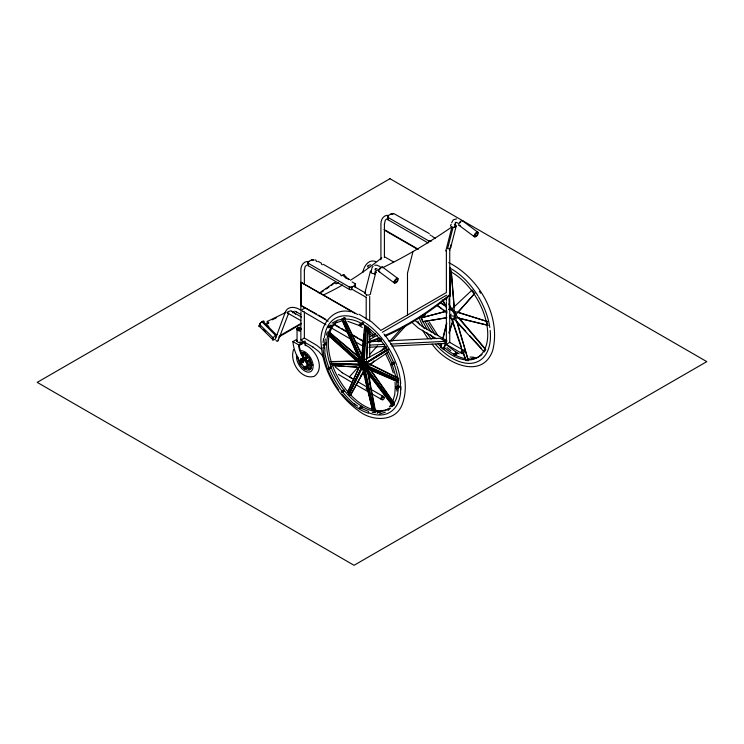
<?xml version="1.0" encoding="UTF-8"?>
<svg xmlns="http://www.w3.org/2000/svg" width="744" height="744" viewBox="0 0 744 744"><rect width="100%" height="100%" fill="white"/><g stroke="black" fill="none" stroke-linecap="round" stroke-linejoin="round"><path stroke-width="1.12" d="M407.489 314.991L407.489 273.122L412.994 251.574A419.449 174.18 -48.8 0 0 451.961 226.911L450.771 226.25L450.492 225.311L451.236 224.456M310.676 260.353L308.062 261.925L308.062 263.153L349.457 287.1L351.512 287.258L355.307 285.119L355.307 283.78L352.089 281.92M395.315 386.499L394.729 394.738L392.609 401.76M396.868 391.102L396.971 386.722M400.598 391.325L400.393 381.886M366.336 362.802L367.806 327.211M366.82 359.157L368.15 327.016M307.923 262.958L308.927 261.367M367.806 367.573L367.889 365.834M387.568 216.978L388.573 215.388M363.983 355.632L364.421 348.787M364.569 346.499L365.89 325.965L362.793 363.332L364.104 362.914L366.457 326.337L362.793 363.332L363.537 362.477M366.327 295.768L366.504 294.838M361.398 359.901L364.69 325.249M362.216 354.702L362.654 350.136M362.979 346.713L363.407 342.147M363.732 338.725L364.169 334.158M364.495 330.727L364.923 326.16M304.361 270.463L305.189 266.51L306.584 265.217M323.119 342.566L323.621 338.455M324.775 342.91L325.258 338.92M384.416 224.242L385.243 220.289L386.638 219.006M361.779 365.453L362.337 365.788L361.714 365.016L361.826 365.648M355.316 284.106L355.316 285.11M285.175 312.499L275.457 338.771M276.033 340.51L277.112 341.347A1.293 0.995 -87.9 0 0 278.061 340.798L278.33 339.18M303.375 357.808L304.38 352.517L305.105 352.935L306.5 361.965M304.017 366.69L304.37 368.95L305.096 369.368L305.7 366.197M306.63 366.597L306.23 368.717L305.096 369.368M449.739 250.458L450.855 244.869M454.407 226.976L455.802 222.27L455.235 222.735L456.453 222.41L458.006 223.2M370.903 272.471L372.037 267.682L373.014 266.296M445.619 344.035L443.554 349.634L440.662 347.011L441.48 343.728M442.568 339.338L446.642 322.905M441.555 344.602L440.662 347.011M443.48 336.855L446.772 323.575M370.335 271.588L371.814 273.188A2.492 1.442 0 0 0 374.818 273.42A2.492 1.442 0 0 0 375.98 271.802L370.493 293.257A2.492 1.442 0 0 1 369.331 294.875A2.492 1.442 0 0 1 366.318 294.652L364.848 293.052L370.335 271.588L371.089 270.732M374.511 274.369L375.339 271.151A419.449 174.18 -48.8 0 0 379.44 269.226M451.961 226.911L445.805 250.998L446.372 250.672L446.372 292.541L380.575 330.531M450.641 247.733L456.137 226.269M300.985 311.801L300.985 313.363M366.318 387.884L366.318 389.438M446.251 342.11L446.372 341.663A1.293 1.06 60 0 1 446.921 341.152M390.86 214.067L387.698 215.946L387.466 216.774L387.736 215.918M443.554 349.634L445.628 343.161M449.078 332.363L453.561 318.339M449.078 333.247L452.873 321.38M388.414 340.808L439.974 338.26L445.368 341.375L444.68 343.514L391.856 346.118M375.023 269.839L375.748 268.482L375.181 268.956L377.069 268.882M451.636 222.828L453.319 219.796L456.574 218.885M293.555 349.596C289.304 361.482 300.585 380.1 314.182 376.371C325.323 368.354 316.451 350.489 306.277 345.542M326.132 335.237L327.379 331.898M275.587 338.836L273.634 339.962A2.102 0.725 -45.1 0 1 272.657 339.497L259.005 325.909L259.6 324.356A2.465 0.856 -45.1 0 1 261.944 321.799L262.837 321.278A2.427 0.837 -45.1 0 1 263.962 321.817M267.356 321.399L267.003 322.319L268.37 323.677L268.724 322.757L267.356 321.399L286.124 312.322M272.657 339.497L273.253 337.943A2.465 0.856 -45.1 0 1 275.587 335.386L276.48 334.874A2.427 0.837 -45.1 0 1 277.261 334.586M278.247 340.343L288.514 313.559M292.913 312.88L293.266 311.959A4.334 3.209 21 0 0 291.602 311.159M338.613 282.404L336.121 283.845L334.763 282.478L331.647 285.287M362.821 272.555C363.723 266.473 368.615 258.596 375.804 261.609M275.55 337.609L275.726 337.153A1.293 0.995 -87.9 0 1 276.322 336.632M450.622 315.335L451.134 314.061M347.411 392.599L360.384 364.253M347.755 392.404L358.803 368.252M367.127 368.345L367.871 366.736L367.638 364.411M364.374 370.047L350.154 395.603L348.601 393.902L362.105 366.132L363.137 365.537L362.105 366.132L349.122 394.469L362.375 367.927M348.601 393.902L361.863 367.331M285.305 312.173C287.77 305.421 296.642 306.658 301.078 310.62M350.498 395.399L363.481 372.074M485.488 349.624L455.616 314.545L455.709 316.814L454.835 318.274L453.542 318.497L484.177 351.986L485.832 349.429M331.052 324.998L328.467 326.486L328.058 327.081L328.653 327.825M329.508 327.323L331.657 325.742L329.927 326.737M341.515 392.72L344.444 390.73L343.728 389.837L341.143 391.335M377.822 340.957L380.751 338.976L381.477 339.868L379.403 341.357M343.728 389.837L344.1 391.223L342.38 392.218M362.133 364.951L362.756 364.895L362.756 365.723M378.538 341.849L381.477 339.868M344.1 391.223L344.444 390.73M380.751 338.976L381.133 340.361M390.619 405.954L391.028 405.368M393.799 405.201L394.218 404.615L393.623 403.871L393.204 404.466L393.799 405.201L391.214 406.698L394.218 404.615M387.698 215.946L388.043 217.425L429.093 241.121L431.157 241.279M391.009 404.727L389.289 407.005M370.707 264.734L367.713 265.664M364.932 364.058L363.704 364.328L386.927 349.596M364.848 293.052L365.592 292.197M300.79 361.863L299.441 363.398L299.953 364.29L301.962 363.89M306.658 362.337L310.034 358.487L309.523 357.604L303.487 358.785M307.793 361.677L310.49 358.608M474.895 293.248L454.937 315.605L468.339 360.645L457.048 321.566M458.304 311.996L474.142 294.094M390.526 408.103L387.95 410.539M357.948 367.443L349.382 376.91L353.874 379.505M369.638 354.525L377.431 345.913M380.482 351.605L385.159 346.434M389.837 341.273L403.081 326.635M360.877 375.385L363.965 371.972M370.149 365.137L374.018 360.859M384.843 348.899L386.387 347.188M391.8 341.208L406.494 324.97M362.505 364.718L361.389 364.923L362.309 363.983M448.781 309.578A5.227 3.022 60 0 1 453.282 312.136A5.227 3.022 60 0 1 454.482 317.837L453.329 318.934L451.571 318.776L449.674 317.409M454.221 318.423L455.375 317.325M449.934 295.526L436.477 306.063A278.079 160.546 -60 0 1 385.178 336.269M319.148 293.155L334.763 282.478M321.548 292.197L323.389 290.941M326.142 289.053L328.894 287.175M362.635 362.561L361.844 363.1L343.496 321.138L359.268 355.241M367.424 366.076L388.666 351.773M332.047 323.119L337.618 320.227L340.789 319.548M364.737 363.732L363.704 364.328L387.903 349.02M365.918 363.453L388.312 349.699L363.704 364.328M328.206 321.231L301.088 305.57L301.088 282.339L357.752 314.582M341.97 275.596L342.863 275.075A2.465 0.856 -45.1 0 1 344.007 275.624L347.225 278.823M266.231 324.189L268.724 322.757M301.088 305.57L316.572 314.024M301.943 309.709L304.361 308.314M296.531 312.024L300.985 314.461M350.489 287.379L348.908 286.793M430.125 241.4L428.553 240.814M287.333 312.936L300.985 320.683M279.791 335.693L301.301 323.268M278.516 337.144L300.948 324.189M351.326 288.858L366.318 297.377M292.941 341.57L298.521 344.798L298.828 347.113A20.748 11.978 60 0 0 303.757 358.971L306.044 362.123A3.906 2.251 60 0 1 306.565 366.708A3.906 2.251 60 0 1 302.901 365.527A28.56 16.489 60 0 1 292.941 341.57L296.205 339.692L296.344 340.724M300.864 320.748L300.864 340.045L301.543 339.655M301.943 339.431L304.361 338.027L316.925 345.421L321.138 348.899M341.477 319.306L342.194 319.25L342.538 320.134L341.822 320.199L341.477 319.306L344.779 317.753L345.123 318.637L343.403 319.641M342.194 319.25L344.779 317.753M298.521 344.798L305.059 341.022M324.012 343.979L325.733 342.984L326.43 343.384L326.43 344.342L323.835 345.83M451.19 270.584L454.463 313.075M323.835 344.872L326.43 343.384M359.817 324.207L362.402 322.719L363.239 323.194L363.239 323.993L360.645 325.491L359.817 324.207L360.645 324.691L363.239 323.194M299.953 364.29L301.088 363.63M306.044 362.123L306.612 361.798L304.324 358.636A20.748 11.978 60 0 1 299.395 346.778L299.228 345.504L304.622 342.389L304.789 343.672A20.748 11.978 60 0 0 305.245 345.662M306.77 363.695L311.857 365.481L312.992 364.82M369.601 336.865L375.59 333.405M369.182 339.868L377.227 335.219M382.258 332.317L446.633 295.154M331.917 365.453L362.393 367.545M328.523 367.889L330.848 366.848L331.257 367.917L329.536 368.912M328.262 368.336L330.848 366.848M328.941 368.959L331.257 367.917M422.48 315.363L425.066 313.866L425.475 314.935L422.89 316.433L422.48 315.363A50.657 29.248 60 0 0 423.252 317.26M446.372 301.757L446.372 343.217M446.502 317.855L422.732 321.733L421.039 317.893L445.368 311.466M422.732 321.733L446.846 317.651M362.877 362.495L361.844 363.1L343.477 319.976L362.133 360.347M365.257 361.733L364.858 361.984L364.03 360.254M361.389 364.923L362.421 364.328M391.874 363.286L394.19 362.235L394.608 363.305L391.428 364.848M394.19 362.235L391.604 363.723L392.023 364.793M392.283 364.355L394.608 363.305M447.321 343.765L449.739 342.37L463.224 350.154M458.881 318.088L488.055 325.314L455.449 317.521L455.477 313.68L454.175 311.308L487.329 321.529M362.449 406.689L359.863 408.177L359.036 407.703L361.621 406.205L362.449 406.689L362.449 407.479L360.728 408.475M396.71 386.852L398.431 385.857L399.119 386.257L399.119 387.215L396.533 388.712L395.845 388.312M399.119 386.257L396.533 387.754L396.533 388.712M454.472 354.646L457.058 353.149L456.23 352.665L453.645 354.163L454.472 355.437L457.058 353.949M372.539 410.009L362.189 367.35M463.028 352.898L465.939 360.282M380.454 411.497L377.143 413.05L379.728 411.562L380.454 411.497L380.798 412.381M351.81 287.128L352.693 286.626M362.905 360.617L386.396 347.913M448.892 309.225L450.297 308.528L451.794 309.002L448.855 304.017M272.211 319.799L276.387 317.781M393.074 213.798L391.242 213.9L393.399 213.872M311.215 260.047L314.201 260.047M335.525 322.915L341.422 321.101M385.299 412.232L379.198 414.12M367.806 342.947L380.221 338.325M299.599 328.374C300.009 330.624 299.553 326.188 299.962 328.43M354.377 356.59L328.309 333.982L361.286 363.723L362.244 363.425M387.206 215.239C383.058 215.686 380.826 220.029 380.919 223.832L380.919 259.777M307.151 261.451C303.003 261.907 300.771 266.25 300.864 270.053L300.864 309.448M421.039 317.893L447.125 311.122M397.901 380.351L364.142 365.611L365.202 365.332M374.762 265.245L376.864 265.152L380.054 266.594M305.626 357.929L308.639 357.343M391.242 213.9L392.348 213.705L391.298 213.872M311.652 259.851L313.438 259.777M287.658 311.885L290.597 310.787L301.404 317.028M345.123 318.637L344.407 318.702L344.063 317.818M328.076 369.461L328.671 369.405M370.084 341.71L381.542 341.143M369.74 345.104L384.639 344.37M390.368 344.091L445.368 341.375M368.894 347.253L386.117 346.406M330.606 361.575L357.036 361.063M330.262 361.77L361.361 361.175M330.829 363.453L360.254 364.867L331.08 364.188L330.829 363.453L360.04 363.946M331.08 364.188L360.263 364.681M470.05 357.055L473.417 357.148M465.595 360.477L468.339 360.645M335.321 365.657L344.398 366.225M347.801 366.429L356.878 366.987M350.666 311.727C332.233 307.105 319.037 326.56 321.092 343.263C322.561 369.87 337.162 395.501 358.803 410.93C371.665 421.402 395.613 422.443 402.281 404.345C411.134 379.952 399.11 353.158 383.951 333.972M372.186 412.306L375.636 412.65M287.705 313.15L288.086 313.233A1.516 1.209 81.6 0 0 288.784 312.992M347.801 321.352L358.766 325.333M302.845 311.466L303.282 311.587A1.293 1.06 60 0 0 304.008 311.364M457.793 312.145L486.232 321.176M393.911 213.612L429.251 233.551M368.606 411.469L361.221 408.326M368.252 413.134C357.752 409.786 349.076 402.374 342.063 394.078M364.142 365.611L398.896 380.147L367.303 365.639M448.734 262.623C479.35 278.117 501.307 316.321 492.668 350.573C482.038 380.677 444.689 362.877 432.18 344.174M371.293 370.131L395.269 380.417M366.783 368.54L398.059 381.96M315.242 259.935L316.191 260.344M435.24 238.471L431.734 235.941M294.633 311.178L296.772 312.164M367.331 366.308L397.901 380.314M359.017 314.228L371.851 322.031L380.072 329.601M369.749 363.956L398.152 378.017M398.803 378.715L364.913 361.928L365.044 363.472M455.477 351.763L459.206 353.809M318.051 261.293L321.585 263.311M429.986 234.937L430.86 235.439M388.043 217.425L388.043 219.796L428.088 242.925M384.043 229.468L418.202 249.194M384.629 230.296L417.784 249.435M384.629 256.82L393.669 262.037M367.387 266.715L368.141 267.012A1.516 1.209 81.6 0 0 368.838 266.771M323.333 264.325L340.836 274.424M316.209 261.209L317.084 261.711M321.464 264.241L322.338 264.743M340.715 275.354L341.589 275.857M353.986 286.366L365.313 292.904M422.239 326.495L446.781 340.668M436.412 338.706L418.416 328.188L412.502 322.924M444.056 343.124L461.485 353.177M308.397 263.404L308.397 265.775L349.457 289.481A1.711 0.986 0 0 0 351.866 289.481L351.866 287.1M301.088 282.339L355.334 313.661M363.239 323.993L362.402 322.719M318.581 315.186L325.612 319.25M334.651 324.468L339.673 327.369M341.682 328.532L347.708 332.01M352.73 334.912L357.752 337.804M359.761 338.966L362.784 340.706M333.228 324.124L348.304 332.828M351.317 334.567L363.37 341.524M325.974 324.821L301.943 310.806M330.996 327.723L351.242 339.404M355.232 341.71L363.184 346.304M325.733 343.942L326.43 344.342M399.119 387.215L398.431 385.857M300.864 340.045L313.001 347.048M299.925 341.84L301.785 342.91L301.924 343.951M342.184 372.707L352.005 378.38M357.269 381.421L366.727 386.88M370.633 389.14L383.169 396.375M352.423 382.649L338.362 374.409M356.134 384.797L369.08 392.274M371.702 393.781L381.43 399.398M361.621 407.005L362.449 407.479M347.839 278.461L349.615 279.53M454.342 224.186L455.486 224.874A2.492 1.442 0 0 1 455.886 226.613A2.492 1.442 0 0 1 453.077 227.283L447.59 248.747A2.492 1.442 0 0 0 450.641 246.98M358.534 325.202L362.291 327.481M422.462 326.625L415.106 320.543M312.778 346.918L318.692 351.428L323.454 356.934M342.407 372.837L335.051 366.764M440.513 302.529L445.368 305.728M439.825 302.501L446.521 306.919M455.691 351.893L446.102 344.491M387.698 217.174L388.294 217.564M308.062 263.153L308.648 263.543M437.267 305.282L441.899 308.639M443.75 309.988L445.61 311.336M436.923 305.477L447.116 312.871M353.977 403.462L357.697 406.178M462.582 220.856L477.974 232.323M459.02 225.311L474.421 236.778M382.528 267.077L397.919 278.544M378.966 271.532L394.367 282.999M447.07 347.671L450.827 350.647M308.537 360.403L311.206 362.551M329.108 331.954L358.376 356.45M329.657 332.894L360.691 358.878M361.584 359.622L362.914 360.738M367.173 328.969L374.474 335.693M366.011 330.197L373.2 336.809M360.626 361.342L328.448 333.424L361.286 363.723M356.116 358.097L359.584 361.11M329.229 335.665L338.567 344.137M340.268 345.672L344.509 349.522M348.759 353.372L357.25 361.072M328.876 335.851L360.859 364.858M343.923 274.824L348.741 279.614M342.863 275.075L346.072 278.275M293.266 311.959L295.554 314.238M266.371 324.217L268.779 326.616M262.837 321.278L276.48 334.874M261.944 321.799L275.587 335.386M259.6 324.356L273.253 337.943M263.199 329.564L265.608 331.964M457.235 321.957L465.809 331.331M469.706 335.6L481.405 348.378M454.314 311.317L451.022 308.723L449.423 309.002L449.013 298.79M458.946 317.855L485.088 348.545M378.166 340.473L378.882 341.366M330.643 325.584L331.238 326.328M328.467 326.486L329.062 327.23M392.674 403.378L363.9 366.578L392.367 403.722M371.275 377.041L376.799 384.323M378.175 386.136L379.561 387.959M380.937 389.782L388.535 399.788M390.609 402.523L391.986 404.336M364.718 369.043L391.642 404.541M301.766 352.321L303.775 355.046M300.632 352.982L305.989 360.226L310.025 369.517L309.513 369.815L306.835 366.188M365.146 365.853L392.702 403.304M367.49 369.833L392.413 403.704M437.9 335.535L429.362 322.199M435.277 334.828L427.856 322.989M427.93 338.669L422.499 330.169M474.551 293.443L472.115 290.002L451.729 309.113L453.626 310.481L455.756 314.684M371.2 370.521L394.394 403.322M366.364 364.365L394.05 403.527M338.818 389.903C329.899 377.431 323.603 362.644 323.026 347.188M479.396 291.35L480.559 293.173M443.108 300.641L445.34 304.714M442.215 299.823L446.66 307.96M386.973 352.823L391.614 362.486L395.975 377.18M385.485 353.66L390.042 363.156L393.269 372.837M417.914 321.194L419.653 324.821M345.467 320.515L361.882 354.851M345.132 320.72L363.528 359.213M360.701 358.348L361.649 360.422M342.919 321.166L357.585 354.683M342.566 321.352L359.901 360.952M308.909 363.695L311.159 368.857M362.616 365.025L362.291 363.937L362.7 365.137M452.817 321.538L461.568 347.364M463.391 352.749L465.214 358.124M450.92 317.167L461.931 349.652M450.036 317.679L449.404 315.8L453.961 316.07L454.482 317.837M363.844 372.791L364.904 377.301M365.425 379.561L367.796 389.707M368.327 391.967L372.279 408.884M367.387 364.253L367.769 365.881M365.146 369.656L374 410.651L363.091 366.792L373.46 410.521L364.83 370.586M446.372 300.66L446.372 299.097A1.293 1.06 60 0 1 446.921 298.586M300.985 319.576L300.864 314.526M486.985 321.724L487.72 325.509M368.354 374L375.432 410.725M366.801 367.927L375.088 410.93M306.584 354.535L307.114 357.92M305.152 341.794L305.356 343.337A20.748 11.978 60 0 0 305.821 345.337M451.283 271.727L454.314 307.17M396.673 381.914L396.971 386.48M395.018 382.258L395.315 386.75M324.672 346.909L324.97 351.401M463.475 350.889L463.475 350.703A1.758 1.014 -60 0 0 462.238 350.164A1.758 1.014 -60 0 0 461.01 352.126L461.01 352.498A1.758 1.014 -60 0 0 462.08 353.121M449.739 250.17L449.739 342.37M384.416 223.963L384.416 257.508M369.684 296.391L369.684 320.776M369.684 328.811L369.684 357.52M369.684 374.781L369.684 383.988M367.806 331.991L367.387 343.849L367.387 332.233M366.197 297.451L366.197 319.027M360.645 324.691L360.645 325.491M355.307 283.78L355.307 287.491A2.427 1.404 0 0 0 355.307 286.161M349.457 287.1L349.457 289.481M323.147 344.481L323.147 345.439M311.857 365.481L311.857 364.644L304.742 358.906L304.742 360.942M304.361 270.184L304.361 284.227M304.361 313.391L304.361 338.027M297.619 356.404L297.619 357.241M297.051 328.82L297.051 341.403M361.445 363.63A2.567 1.488 60 0 1 364.355 363.946A2.567 1.488 60 0 1 363.928 367.294M361.835 365.23A1.19 0.688 60 0 1 362.588 364.328A1.19 0.688 60 0 1 363.425 366.076A1.19 0.688 60 0 1 362.105 365.778M400.663 392.116A54.34 31.378 60 0 1 368.457 412.706M355.446 404.987A54.34 31.378 60 0 1 324.747 352.182M324.254 348.22A54.34 31.378 60 0 1 324.04 344.388M324.356 337.618A54.34 31.378 60 0 1 324.672 335.507M324.868 334.484A54.34 31.378 60 0 1 365.471 322.924M366.271 323.473A54.34 31.378 60 0 1 396.784 365.304M397.138 366.346A54.34 31.378 60 0 1 400.728 383.569M400.867 386.434A54.34 31.378 60 0 1 400.821 389.893M386.238 410.065A50.657 29.248 60 0 1 337.395 380.379A50.657 29.248 60 0 1 335.274 322.784M343.793 319.306A50.657 29.248 60 0 1 361.575 323.491M362.514 324.021A50.657 29.248 60 0 1 393.985 403.295M388.917 408.577A50.657 29.248 60 0 1 387.159 409.618M387.894 409.107A50.657 29.248 60 0 1 350.452 394.72M349.076 393.223A50.657 29.248 60 0 1 331.833 363.556M331.517 362.588A50.657 29.248 60 0 1 336.93 321.827M450.576 308.537A5.227 3.022 60 0 1 452.343 308.695M490.175 330.429A54.405 31.415 60 0 1 474.44 362.756A54.405 31.415 60 0 1 435.426 344.258M431.204 339.115A54.405 31.415 60 0 1 426.703 332.605M424.359 328.69A54.405 31.415 60 0 1 418.974 317.483M449.962 268.193A54.405 31.415 60 0 1 477.871 295.805M478.466 296.782A54.405 31.415 60 0 1 489.812 327.453M450.046 271.365A50.657 29.248 60 0 1 487.199 341.329A50.657 29.248 60 0 1 437.881 343.691M433.222 338.222A50.657 29.248 60 0 1 430.729 334.847M427.279 329.527A50.657 29.248 60 0 1 420.816 316.284M482.01 354.377A50.657 29.248 60 0 1 467.306 358.924M465.549 358.692A50.657 29.248 60 0 1 443.777 346.918M441.638 344.891A50.657 29.248 60 0 1 440.234 343.468M431.195 332.149A50.657 29.248 60 0 1 424.945 321.101M308.397 265.775A2.12 1.228 0 0 1 308.397 264.046M381.83 257.712A276.852 159.839 -60 0 1 350.443 280.237M342.566 284.971A276.852 159.839 -60 0 1 323.501 294.903M449.934 294.512A276.852 159.839 -60 0 1 384.527 335.553M379.282 337.739A276.852 159.839 -60 0 1 367.806 341.933M388.043 219.796A2.12 1.228 0 0 1 388.043 218.066M412.994 251.574A419.449 174.18 -48.8 0 1 382.528 267.747M259.991 326.365A2.102 0.725 -45.1 0 1 259.005 325.909M307.746 361.37A2.641 1.525 60 0 1 307.784 361.844M303.85 359.017A2.641 1.525 60 0 1 306.649 362.495M301.413 352.721A9.551 5.515 60 0 1 311.132 362.412A9.551 5.515 60 0 1 305.961 369.777A9.551 5.515 60 0 1 298.037 357.52M309.439 356.134A11.774 6.798 60 0 1 312.229 370.028A11.774 6.798 60 0 1 302.027 368.903A11.774 6.798 60 0 1 296.642 354.711M300.623 350.684A11.774 6.798 60 0 1 308.946 355.493M309.011 368.801A9.551 5.515 60 0 1 306.212 367.536M302.501 341.403A2.818 1.628 0 0 1 299.051 342.556A2.818 1.628 0 0 1 297.051 340.566M300.511 330.81A2.818 1.628 0 0 1 297.34 330.057A2.818 1.628 0 0 1 297.786 328.085M299.051 327.667A2.818 1.628 0 0 1 300.511 327.667M300.111 329.955A1.283 0.744 0 0 1 298.539 329.053M301.022 328.95A1.283 0.744 0 0 1 299.042 329.369A1.283 0.744 0 0 1 299.042 328.151A1.283 0.744 0 0 1 301.022 328.569M301.022 329.192A1.283 0.744 0 0 1 299.237 329.676A1.283 0.744 0 0 1 298.725 328.578A1.283 0.744 0 0 1 300.688 328.476M300.511 330.578A2.818 1.628 0 0 1 296.958 328.997A2.818 1.628 0 0 1 300.511 327.425M306.612 361.798A3.906 2.251 60 0 1 307.449 365.862A3.906 2.251 60 0 1 304.78 366.383M303.896 354.507A28.56 16.489 60 0 1 302.873 352.47M459.922 222.856A1.758 0.856 -53.3 0 1 460.183 222.475M460.49 222.14A1.758 0.856 -53.3 0 1 460.815 221.87M462.777 221.191A2.855 1.395 -53.3 0 0 460.824 221.117A2.855 1.395 -53.3 0 0 458.834 223.963L458.76 224.521A2.855 1.395 -53.3 0 0 460.248 225.358M383.42 396.924A1.758 1.014 -60 0 0 382.184 396.385A1.758 1.014 -60 0 0 380.956 398.347L380.956 398.719A1.758 1.014 -60 0 0 382.351 399.156M260.037 324.589A1.758 0.605 -45.1 0 1 259.842 324.133L259.954 323.845A1.758 0.605 -45.1 0 1 262.232 321.966M379.533 269.849A1.758 0.856 -53.3 0 1 380.435 268.361M380.761 268.091A1.758 0.856 -53.3 0 1 381.384 267.812M382.723 267.412A2.855 1.395 -53.3 0 0 380.77 267.338A2.855 1.395 -53.3 0 0 378.78 270.184L378.705 270.742A2.855 1.395 -53.3 0 0 379.71 271.727M394.181 281.641L394.106 282.199A2.855 1.395 -53.3 0 0 395.854 282.906A2.855 1.395 -53.3 0 0 398.105 279.893L398.18 279.335A2.855 1.395 -53.3 0 0 396.431 278.628A2.855 1.395 -53.3 0 0 394.181 281.641M394.934 281.306L394.887 281.651A1.758 0.856 -53.3 0 0 395.966 282.088A1.758 0.856 -53.3 0 0 397.352 280.228L397.398 279.884A1.758 0.856 -53.3 0 0 396.32 279.446A1.758 0.856 -53.3 0 0 394.934 281.306M474.235 235.43L474.161 235.988A2.855 1.395 -53.3 0 0 475.909 236.685A2.855 1.395 -53.3 0 0 478.159 233.672L478.234 233.114A2.855 1.395 -53.3 0 0 476.486 232.407A2.855 1.395 -53.3 0 0 474.235 235.43M474.988 235.085L474.942 235.43A1.758 0.856 -53.3 0 0 476.021 235.867A1.758 0.856 -53.3 0 0 477.406 234.007L477.453 233.663A1.758 0.856 -53.3 0 0 476.374 233.235A1.758 0.856 -53.3 0 0 474.988 235.085M301.246 359.845L302.138 361.361L301.246 359.845M301.515 359.687L302.408 361.212L301.515 359.687M308.062 261.925L307.83 262.753L308.1 261.897M389.958 178.709L37.2 382.37L354.042 565.291L706.8 361.631L389.958 178.709M450.343 267.756L449.934 296.196L450.343 267.756M474.235 357.511L471.649 358.999L474.951 357.446L474.235 357.511M464.303 351.559L464.303 351.177A1.758 1.014 -60 0 0 463.066 350.647A1.758 1.014 -60 0 0 461.838 352.61L461.838 352.982A1.758 1.014 -60 0 0 463.066 353.521A1.758 1.014 -60 0 0 464.303 351.559M384.248 397.78L384.248 397.398A1.758 1.014 -60 0 0 383.011 396.859A1.758 1.014 -60 0 0 381.784 398.821L381.784 399.203A1.758 1.014 -60 0 0 383.011 399.733A1.758 1.014 -60 0 0 384.248 397.78M359.584 362.254A5.227 3.022 60 0 0 364.634 369.712A5.227 3.022 60 0 0 365.518 362.905A5.227 3.022 60 0 0 359.584 362.254M360.198 364.346A2.567 1.488 60 0 0 362.681 368.01A2.567 1.488 60 0 0 363.118 364.662A2.567 1.488 60 0 0 360.198 364.346M360.608 364.644A1.99 1.144 60 0 0 362.523 367.48A1.99 1.144 60 0 0 362.858 364.895A1.99 1.144 60 0 0 360.608 364.644M300.678 359.696A2.055 1.181 60 0 0 302.854 362.402A2.055 1.181 60 0 0 302.854 359.501A2.055 1.181 60 0 0 300.678 359.696M300.539 359.771A2.055 1.181 60 0 0 302.715 362.486A2.055 1.181 60 0 0 302.715 359.575A2.055 1.181 60 0 0 300.539 359.771"/></g></svg>
